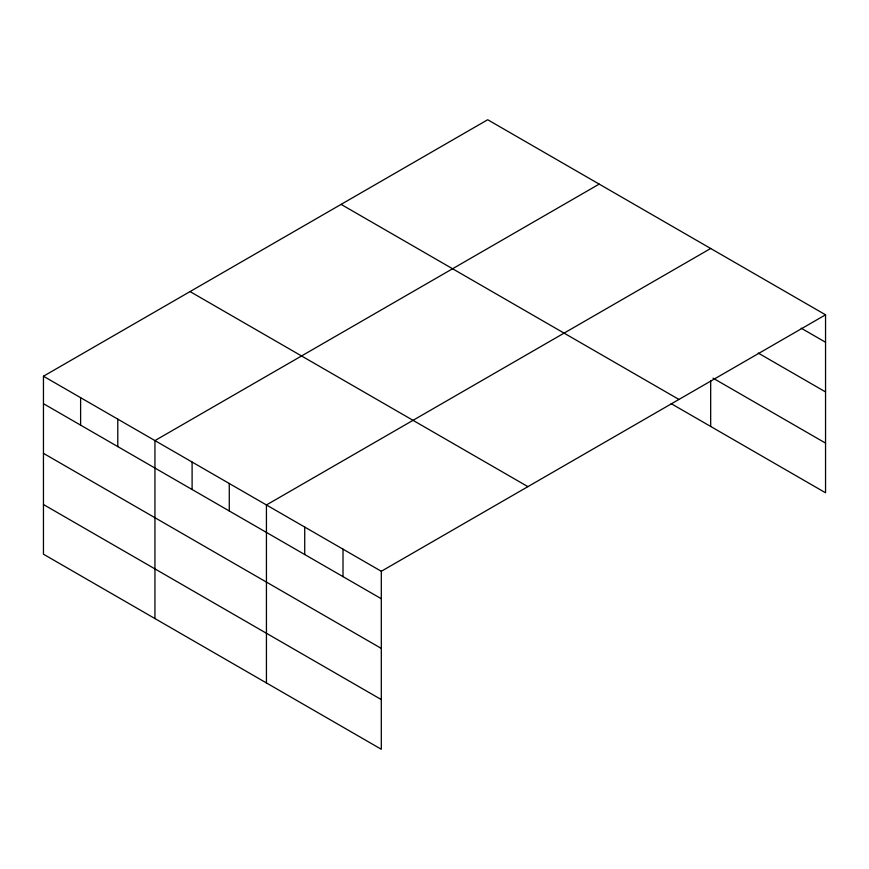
<?xml version="1.0" encoding="UTF-8"?>
<svg xmlns="http://www.w3.org/2000/svg" width="869" height="869" viewBox="0 0 869 869"><rect width="100%" height="100%" fill="white"/><g stroke="black" fill="none" stroke-linecap="round" stroke-linejoin="round"><path stroke-width="1.3" d="M43.45 376.223L381.306 571.281L381.306 749.263L43.45 554.194L43.45 376.223L487.694 119.737L825.55 314.806L825.55 492.777L671.194 403.661M599.186 184.109L154.943 440.594L154.943 618.565M710.679 248.48L266.435 504.965L266.435 682.936M381.306 571.281L825.55 314.806M801.185 328.189L825.55 342.256M758.246 353.075L825.55 391.93M712.993 378.124L825.55 443.103M341.093 204.378L678.95 399.447M190.05 291.582L527.907 486.651M43.45 403.683L381.306 598.741M43.45 453.346L381.306 648.415M43.45 504.52L381.306 699.588M710.679 380.818L710.679 426.462M343.016 549.175L343.016 576.636M304.726 527.07L304.726 554.531M229.275 483.501L229.275 510.961M192.103 462.047L192.103 489.508M117.782 419.14L117.782 446.59M80.611 397.676L80.611 425.137"/></g></svg>
